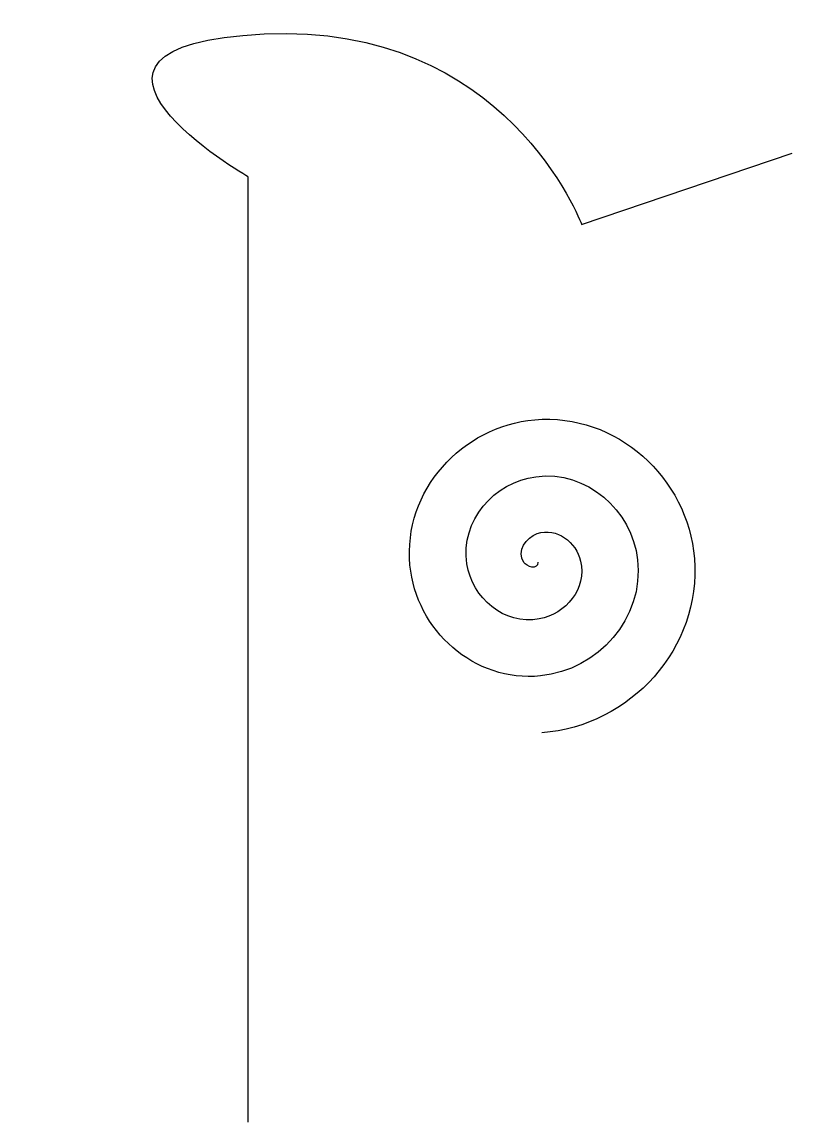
# Model space of a CAD drawing. Extents: x -55 to 389, y 139 to 773.
import ezdxf

# ---------------------------------------------------------------- set-up
doc = ezdxf.new("R2010")
doc.units = 0
doc.layers.add('Layer_1', color=7, linetype='CONTINUOUS')

msp = doc.modelspace()

# ---------------------------------------------------------------- linework, layer by layer
at = {"layer": 'Layer_1', "color": 7}
msp.add_lwpolyline([(267.428568, 656.000004), (388.571432, 697.14286)], dxfattribs=at)
for points in [[(84.571432, 765.714285), (224, 772.571429), (267.428568, 656.000004), (267.428568, 656.000004)], [(75.428571, 683.428572), (75.428571, 683.428572), (-54.857143, 758.85714), (84.571432, 765.714285)], [(75.428571, 139.428572), (75.428571, 688.000004), (75.428571, 683.428572), (75.428571, 683.428572)], [(240.380936, 543.619036), (287.484472, 547.719252), (328.60748, 510.258052), (332.380952, 463.80954)], [(168.571432, 459.999972), (164.557032, 502.639948), (198.39352, 539.964156), (240.380936, 543.619036)], [(241.142848, 510.857132), (270.386424, 514.64942), (296.345336, 491.65306), (299.619048, 463.047628)], [(201.333336, 460.761884), (197.591856, 485.535444), (216.997232, 507.72594), (241.142848, 510.857132)], [(241.90476, 478.095228), (253.171864, 481.972388), (264.308552, 473.05606), (266.857144, 462.285708)], [(234.09524, 461.523796), (229.747632, 468.01478), (235.605944, 475.927724), (241.90476, 478.095228)], [(266.857144, 462.285708), (270.597312, 446.479788), (258.2762, 431.740548), (243.047632, 428.952372)], [(299.619048, 463.047628), (303.477008, 429.337108), (276.875328, 399.597044), (243.809544, 396.190468)], [(332.380952, 463.80954), (336.570224, 412.242884), (295.481192, 367.318172), (244.571456, 363.428564)], [(243.809544, 396.190468), (205.633792, 392.257444), (172.104424, 422.473484), (168.571432, 459.999972)], [(243.047632, 428.952372), (222.750344, 425.236164), (204.306552, 441.075292), (201.333336, 460.761884)], [(242.28572, 461.714276), (242.40032, 456.786388), (235.69956, 459.128548), (234.09524, 461.523796)]]:
    msp.add_open_spline(points, degree=3, dxfattribs=at)

doc.saveas('drawing.dxf')
